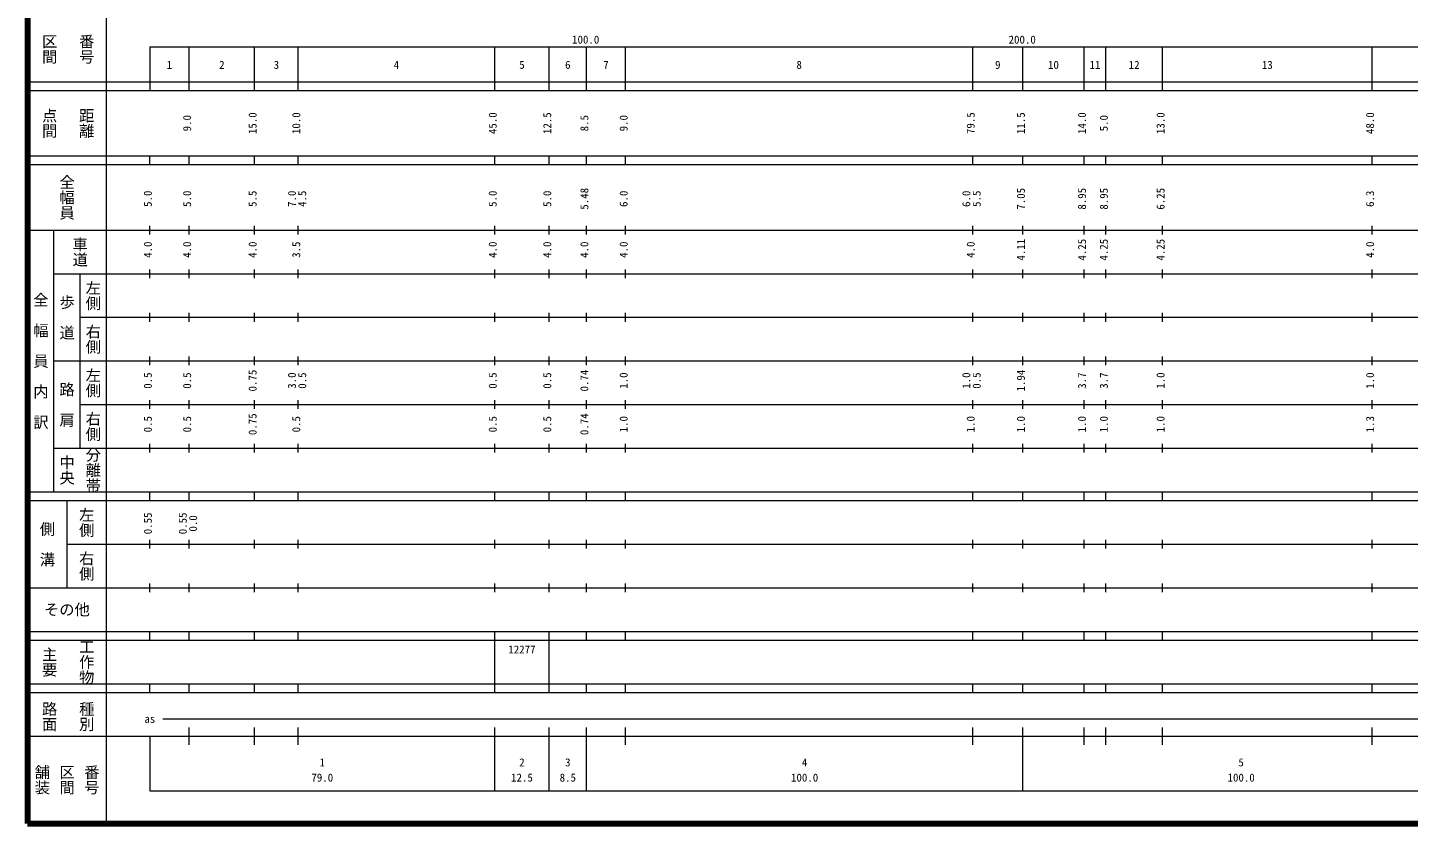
# Model space of a CAD drawing. Units: millimetres on the paper, enlarged 1000 times. Extents: x 40000 to 680000, y 20000 to 380000.
# Drawn here: x 40000 to 356311, y 20000 to 202409 of the extents above; entities that cross this region are included whole.
import ezdxf
from ezdxf.enums import TextEntityAlignment as Align

# ---------------------------------------------------------------- set-up
doc = ezdxf.new("R2010")
doc.units = ezdxf.units.MM
doc.header["$LTSCALE"] = 1000
doc.layers.add('M-TTL', color=2, linetype='Continuous', lineweight=140)
doc.layers.add('M-TTL-BAND', color=7, linetype='Continuous', lineweight=13)
doc.styles.add('@ＭＳ ゴシック', font='')
doc.styles.add('ＭＳ ゴシック', font='')
doc.styles.get('@ＭＳ ゴシック').set_extended_font_data('@MS Gothic')
doc.styles.get('ＭＳ ゴシック').set_extended_font_data('MS Gothic')

msp = doc.modelspace()

# ---------------------------------------------------------------- linework, layer by layer
at = {"layer": 'M-TTL'}
for p, q in [((40000, 380000), (40000, 20000)), ((40000, 20000), (680000, 20000))]:
    msp.add_line(p, q, dxfattribs=at)
at = {"layer": 'M-TTL-BAND'}
for p, q in [((58000, 370000), (58000, 20000)), ((68000, 198000), (579000, 198000)), ((68000, 198000), (68000, 188000)), ((77000, 188000), (77000, 198000)), ((92000, 188000), (92000, 198000)), ((102000, 188000), (102000, 198000)), ((147000, 188000), (147000, 198000)), ((159500, 188000), (159500, 198000)), ((168000, 188000), (168000, 198000)), ((177000, 188000), (177000, 198000)), ((256500, 188000), (256500, 198000)), ((268000, 188000), (268000, 198000)), ((282000, 188000), (282000, 198000)), ((287000, 188000), (287000, 198000)), ((300000, 188000), (300000, 198000)), ((348000, 188000), (348000, 198000)), ((40000, 190000), (579000, 190000)), ((40000, 188000), (579000, 188000)), ((40000, 173000), (579000, 173000)), ((40000, 171000), (579000, 171000)), ((68000, 171000), (68000, 173000)), ((77000, 171000), (77000, 173000)), ((92000, 171000), (92000, 173000)), ((102000, 171000), (102000, 173000)), ((147000, 171000), (147000, 173000)), ((159500, 171000), (159500, 173000)), ((168000, 171000), (168000, 173000)), ((177000, 171000), (177000, 173000)), ((256500, 171000), (256500, 173000)), ((268000, 171000), (268000, 173000)), ((282000, 171000), (282000, 173000)), ((287000, 171000), (287000, 173000)), ((300000, 171000), (300000, 173000)), ((348000, 171000), (348000, 173000)), ((40000, 156000), (579000, 156000)), ((46000, 96000), (46000, 156000)), ((68000, 155000), (68000, 157000)), ((77000, 155000), (77000, 157000)), ((92000, 155000), (92000, 157000)), ((102000, 155000), (102000, 157000)), ((147000, 155000), (147000, 157000)), ((159500, 155000), (159500, 157000)), ((168000, 155000), (168000, 157000)), ((177000, 155000), (177000, 157000)), ((256500, 155000), (256500, 157000)), ((268000, 155000), (268000, 157000)), ((282000, 155000), (282000, 157000)), ((287000, 155000), (287000, 157000)), ((300000, 155000), (300000, 157000)), ((348000, 155000), (348000, 157000)), ((46000, 146000), (579000, 146000)), ((52000, 146000), (52000, 106000)), ((68000, 145000), (68000, 147000)), ((77000, 145000), (77000, 147000)), ((92000, 145000), (92000, 147000)), ((102000, 145000), (102000, 147000)), ((147000, 145000), (147000, 147000)), ((159500, 145000), (159500, 147000)), ((168000, 145000), (168000, 147000)), ((177000, 145000), (177000, 147000)), ((256500, 145000), (256500, 147000)), ((268000, 145000), (268000, 147000)), ((282000, 145000), (282000, 147000)), ((287000, 145000), (287000, 147000)), ((300000, 145000), (300000, 147000)), ((348000, 145000), (348000, 147000)), ((68000, 135000), (68000, 137000)), ((77000, 135000), (77000, 137000)), ((92000, 135000), (92000, 137000)), ((102000, 135000), (102000, 137000)), ((147000, 135000), (147000, 137000)), ((159500, 135000), (159500, 137000)), ((168000, 135000), (168000, 137000)), ((177000, 135000), (177000, 137000)), ((256500, 135000), (256500, 137000)), ((268000, 135000), (268000, 137000)), ((282000, 135000), (282000, 137000)), ((287000, 135000), (287000, 137000)), ((300000, 135000), (300000, 137000)), ((348000, 135000), (348000, 137000)), ((52000, 136000), (579000, 136000)), ((68000, 125000), (68000, 127000)), ((77000, 125000), (77000, 127000)), ((92000, 125000), (92000, 127000)), ((102000, 125000), (102000, 127000)), ((147000, 125000), (147000, 127000)), ((159500, 125000), (159500, 127000)), ((168000, 125000), (168000, 127000)), ((177000, 125000), (177000, 127000)), ((256500, 125000), (256500, 127000)), ((268000, 125000), (268000, 127000)), ((282000, 125000), (282000, 127000)), ((287000, 125000), (287000, 127000)), ((300000, 125000), (300000, 127000)), ((348000, 125000), (348000, 127000)), ((46000, 126000), (579000, 126000)), ((52000, 116000), (579000, 116000)), ((68000, 115000), (68000, 117000)), ((77000, 115000), (77000, 117000)), ((92000, 115000), (92000, 117000)), ((102000, 115000), (102000, 117000)), ((147000, 115000), (147000, 117000)), ((159500, 115000), (159500, 117000)), ((168000, 115000), (168000, 117000)), ((177000, 115000), (177000, 117000)), ((256500, 115000), (256500, 117000)), ((268000, 115000), (268000, 117000)), ((282000, 115000), (282000, 117000)), ((287000, 115000), (287000, 117000)), ((300000, 115000), (300000, 117000)), ((348000, 115000), (348000, 117000)), ((46000, 106000), (579000, 106000)), ((68000, 105000), (68000, 107000)), ((77000, 105000), (77000, 107000)), ((92000, 105000), (92000, 107000)), ((102000, 105000), (102000, 107000)), ((147000, 105000), (147000, 107000)), ((159500, 105000), (159500, 107000)), ((168000, 105000), (168000, 107000)), ((177000, 105000), (177000, 107000)), ((256500, 105000), (256500, 107000)), ((268000, 105000), (268000, 107000)), ((282000, 105000), (282000, 107000)), ((287000, 105000), (287000, 107000)), ((300000, 105000), (300000, 107000)), ((348000, 105000), (348000, 107000)), ((40000, 96000), (579000, 96000)), ((68000, 94000), (68000, 96000)), ((77000, 94000), (77000, 96000)), ((92000, 94000), (92000, 96000)), ((102000, 94000), (102000, 96000)), ((147000, 94000), (147000, 96000)), ((159500, 94000), (159500, 96000)), ((168000, 94000), (168000, 96000)), ((177000, 94000), (177000, 96000)), ((256500, 94000), (256500, 96000)), ((268000, 94000), (268000, 96000)), ((282000, 94000), (282000, 96000)), ((287000, 94000), (287000, 96000)), ((300000, 94000), (300000, 96000)), ((348000, 94000), (348000, 96000)), ((40000, 94000), (579000, 94000)), ((49000, 94000), (49000, 74000)), ((49000, 84000), (579000, 84000)), ((68000, 83000), (68000, 85000)), ((77000, 83000), (77000, 85000)), ((92000, 83000), (92000, 85000)), ((102000, 83000), (102000, 85000)), ((147000, 83000), (147000, 85000)), ((159500, 83000), (159500, 85000)), ((168000, 83000), (168000, 85000)), ((177000, 83000), (177000, 85000)), ((256500, 83000), (256500, 85000)), ((268000, 83000), (268000, 85000)), ((282000, 83000), (282000, 85000)), ((287000, 83000), (287000, 85000)), ((300000, 83000), (300000, 85000)), ((348000, 83000), (348000, 85000)), ((40000, 74000), (579000, 74000)), ((68000, 73000), (68000, 75000)), ((77000, 73000), (77000, 75000)), ((92000, 73000), (92000, 75000)), ((102000, 73000), (102000, 75000)), ((147000, 73000), (147000, 75000)), ((159500, 73000), (159500, 75000)), ((168000, 73000), (168000, 75000)), ((177000, 73000), (177000, 75000)), ((256500, 73000), (256500, 75000)), ((268000, 73000), (268000, 75000)), ((282000, 73000), (282000, 75000)), ((287000, 73000), (287000, 75000)), ((300000, 73000), (300000, 75000)), ((348000, 73000), (348000, 75000)), ((40000, 64000), (579000, 64000)), ((68000, 62000), (68000, 64000)), ((77000, 62000), (77000, 64000)), ((92000, 62000), (92000, 64000)), ((102000, 62000), (102000, 64000)), ((147000, 62000), (147000, 64000)), ((159500, 62000), (159500, 64000)), ((168000, 62000), (168000, 64000)), ((177000, 62000), (177000, 64000)), ((256500, 62000), (256500, 64000)), ((268000, 62000), (268000, 64000)), ((282000, 62000), (282000, 64000)), ((287000, 62000), (287000, 64000)), ((300000, 62000), (300000, 64000)), ((348000, 62000), (348000, 64000)), ((40000, 62000), (579000, 62000)), ((147000, 52000), (147000, 62000)), ((159500, 52000), (159500, 62000)), ((40000, 52000), (579000, 52000)), ((68000, 50000), (68000, 52000)), ((77000, 50000), (77000, 52000)), ((92000, 50000), (92000, 52000)), ((102000, 50000), (102000, 52000)), ((147000, 50000), (147000, 52000)), ((159500, 50000), (159500, 52000)), ((168000, 50000), (168000, 52000)), ((177000, 50000), (177000, 52000)), ((256500, 50000), (256500, 52000)), ((268000, 50000), (268000, 52000)), ((282000, 50000), (282000, 52000)), ((287000, 50000), (287000, 52000)), ((300000, 50000), (300000, 52000)), ((348000, 50000), (348000, 52000)), ((40000, 50000), (579000, 50000)), ((71000, 44000), (563000, 44000)), ((77000, 38000), (77000, 42000)), ((92000, 38000), (92000, 42000)), ((102000, 38000), (102000, 42000)), ((147000, 27500), (147000, 42000)), ((159500, 27500), (159500, 42000)), ((168000, 27500), (168000, 42000)), ((177000, 38000), (177000, 42000)), ((256500, 38000), (256500, 42000)), ((268000, 27500), (268000, 42000)), ((282000, 38000), (282000, 42000)), ((287000, 38000), (287000, 42000)), ((300000, 38000), (300000, 42000)), ((348000, 38000), (348000, 42000)), ((40000, 40000), (579000, 40000)), ((68000, 40000), (68000, 27500)), ((68000, 27500), (579000, 27500))]:
    msp.add_line(p, q, dxfattribs=at)

# ---------------------------------------------------------------- texts
at = {"layer": 'M-TTL-BAND', "style": '@ＭＳ ゴシック'}
for s, p in [('区間', (45000, 197500)), ('番号', (53500, 197500)), ('点間', (45000, 180500)), ('距離', (53500, 180500)), ('全幅員', (49000, 163500)), ('車道', (52000, 151000)), ('左側', (55000, 141000)), ('全\u3000幅\u3000員\u3000内\u3000訳', (43000, 126000)), ('歩\u3000道', (49000, 136000)), ('右側', (55000, 131000)), ('左側', (55000, 121000)), ('路\u3000肩', (49000, 116000)), ('右側', (55000, 111000)), ('分離帯', (55000, 101000)), ('中央', (49000, 101000)), ('左側', (53500, 89000)), ('側\u3000溝', (44500, 84000)), ('右側', (53500, 79000)), ('主要', (45000, 57000)), ('工作物', (53500, 57000)), ('路面', (45000, 44500)), ('種別', (53500, 44500)), ('舗装', (43333, 30000)), ('区間', (49000, 30000)), ('番号', (54667, 30000))]:
    msp.add_text(s, height=2566, rotation=270, dxfattribs=at).set_placement(p, align=Align.MIDDLE_CENTER)
at = {"layer": 'M-TTL-BAND', "style": 'ＭＳ ゴシック'}
for s, p in [('100.0', (167844, 198195)), ('200.0', (267844, 198195)), ('1', (72500, 192405)), ('2', (84500, 192405)), ('3', (97000, 192405)), ('4', (124500, 192405)), ('5', (153250, 192405)), ('6', (163750, 192405)), ('7', (172500, 192405)), ('8', (216750, 192405)), ('9', (262250, 192405)), ('10', (275000, 192405)), ('11', (284500, 192405)), ('12', (293500, 192405)), ('13', (324000, 192405)), ('as', (68000, 42500)), ('1', (107500, 32523)), ('2', (153250, 32523)), ('3', (163750, 32523)), ('4', (218000, 32523)), ('5', (318000, 32523)), ('79.0', (107500, 29033)), ('12.5', (153250, 29033)), ('8.5', (163750, 29033)), ('100.0', (218000, 29033)), ('100.0', (318000, 29033))]:
    msp.add_text(s, height=1833, dxfattribs=at).set_placement(p, align=Align.BOTTOM_CENTER)
for s, p in [('9.0', (78000, 180500)), ('15.0', (93000, 180500)), ('10.0', (103000, 180500)), ('45.0', (148000, 180500)), ('12.5', (160500, 180500)), ('8.5', (169000, 180500)), ('9.0', (178000, 180500)), ('79.5', (257500, 180500)), ('11.5', (269000, 180500)), ('14.0', (283000, 180500)), ('5.0', (288000, 180500)), ('13.0', (301000, 180500)), ('48.0', (349000, 180500)), ('5.0', (69000, 163174)), ('5.0', (78000, 163174)), ('5.5', (93000, 163174)), ('7.0', (102000, 163174)), ('4.5', (104370, 163174)), ('5.0', (148000, 163174)), ('5.0', (160500, 163174)), ('5.48', (169000, 163174)), ('6.0', (178000, 163174)), ('6.0', (256500, 163174)), ('5.5', (258870, 163174)), ('7.05', (269000, 163174)), ('8.95', (283000, 163174)), ('8.95', (288000, 163174)), ('6.25', (301000, 163174)), ('6.3', (349000, 163174)), ('4.0', (69000, 151500)), ('4.0', (78000, 151500)), ('4.0', (93000, 151500)), ('3.5', (103000, 151500)), ('4.0', (148000, 151500)), ('4.0', (160500, 151500)), ('4.0', (169000, 151500)), ('4.0', (178000, 151500)), ('4.0', (257500, 151500)), ('4.11', (269000, 151500)), ('4.25', (283000, 151500)), ('4.25', (288000, 151500)), ('4.25', (301000, 151500)), ('4.0', (349000, 151500)), ('0.75', (93000, 121500)), ('0.74', (169000, 121500)), ('1.94', (269000, 121500)), ('0.5', (69000, 121500)), ('0.5', (78000, 121500)), ('3.0', (102000, 121500)), ('0.5', (104370, 121500)), ('0.5', (148000, 121500)), ('0.5', (160500, 121500)), ('1.0', (178000, 121500)), ('1.0', (256500, 121500)), ('0.5', (258870, 121500)), ('3.7', (283000, 121500)), ('3.7', (288000, 121500)), ('1.0', (301000, 121500)), ('1.0', (349000, 121500)), ('0.74', (169000, 111500)), ('0.5', (69000, 111500)), ('0.5', (78000, 111500)), ('0.75', (93000, 111500)), ('0.5', (103000, 111500)), ('0.5', (148000, 111500)), ('0.5', (160500, 111500)), ('1.0', (178000, 111500)), ('1.0', (257500, 111500)), ('1.0', (269000, 111500)), ('1.0', (283000, 111500)), ('1.0', (288000, 111500)), ('1.0', (301000, 111500)), ('1.3', (349000, 111500)), ('0.55', (69000, 88764)), ('0.55', (77000, 88764)), ('0.0', (79370, 88764))]:
    msp.add_text(s, height=1833, rotation=90, dxfattribs=at).set_placement(p, align=Align.BOTTOM_CENTER)
msp.add_text('その他', height=2566, dxfattribs=at).set_placement((49000, 69000), align=Align.MIDDLE_CENTER)
msp.add_text('12277', height=1833, dxfattribs=at).set_placement((150125, 58405), align=Align.BOTTOM_LEFT)

doc.saveas('drawing.dxf')
